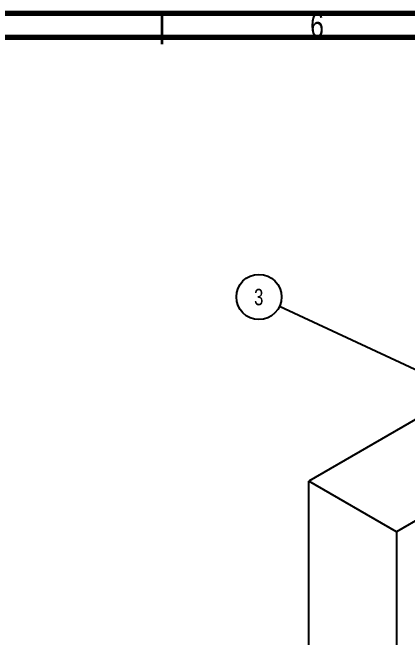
# Model space of a CAD drawing. Header units: millimetres. Extents: x 15 to 1268, y -316 to 292.
# Drawn here: x 90.9 to 154.5, y 191.4 to 292.1 of the extents above; entities that cross this region are included whole.
import ezdxf

# ---------------------------------------------------------------- set-up
doc = ezdxf.new("R2010")
doc.units = ezdxf.units.MM
doc.layers.add('FORMAT', color=7, linetype='Continuous')
doc.styles.add('SLDTEXTSTYLE0', font='TXT', dxfattribs={"width": 0.75})
doc.dimstyles.new('SLDDIMSTYLE0', dxfattribs={"dimtxt": 0.18, "dimasz": 1.5875, "dimexe": 0, "dimexo": 0.0625, "dimgap": 0, "dimtad": 0, "dimtih": 1, "dimtoh": 1, "dimdec": 0, "dimrnd": 1e-09, "dimzin": 0, "dimdsep": 46, "dimtxsty": 'Standard', "dimsah": 1, "dimcen": 0.09, "dimadec": 0, "dimazin": 0, "dimtfac": 1.5875, "dimtdec": 0, "dimtofl": 0, "dimtmove": 0, "dimatfit": 3, "dimfxl": 1, "dimfrac": 2, "dimtolj": 1, "dimtzin": 0, "dimarcsym": 0})

# ---------------------------------------------------------------- blocks, each defined once
blk = doc.blocks.new('SW_NOTE_0_7')
at = {"layer": 'FORMAT', "color": 0}
blk.add_circle((-3.3, 1.54), 3.64, dxfattribs=at)
at = {"layer": 'FORMAT', "color": 0, "insert": (-3.33, 2.85), "char_height": 2.65, "attachment_point": 2, "style": 'SLDTEXTSTYLE0'}
blk.add_mtext('3', dxfattribs=at)

msp = doc.modelspace()

# ---------------------------------------------------------------- linework, layer by layer
at = {"color": 7, "linetype": 'Continuous', "lineweight": 70}
for p, q in [((15, 292), (415, 292)), ((20, 288.13352501), (409.40247212, 288.13352501))]:
    msp.add_line(p, q, dxfattribs=at)
at = {"color": 7, "linetype": 'Continuous', "lineweight": 35}
msp.add_line((115, 287), (115, 292), dxfattribs=at)
at = {"color": 7, "linetype": 'Continuous', "lineweight": 25}
for p, q in [((159.0026951, 228.35404485), (138.63663211, 216.59696695)), ((138.63663211, 107.7248587), (138.63663211, 216.59696695)), ((152.77876774, 208.43288583), (138.63663211, 216.59696695)), ((161.02834685, 213.19526648), (152.77876774, 208.43288583)), ((152.77876774, 208.43288583), (152.77876774, 115.89159382))]:
    msp.add_line(p, q, dxfattribs=at)

# ---------------------------------------------------------------- block references
at = {"layer": 'FORMAT'}
msp.add_blockref('SW_NOTE_0_7', (133.89817778, 244.73459286), dxfattribs=at)

# ---------------------------------------------------------------- texts
at = {"color": 7, "linetype": 'Continuous', "lineweight": 0, "insert": (139.96003695, 292.06015409), "char_height": 3.96875, "attachment_point": 2, "style": 'SLDTEXTSTYLE0'}
msp.add_mtext('6', dxfattribs=at)

# ---------------------------------------------------------------- leaders
at = {"layer": 'FORMAT'}
msp.add_leader([(178.88452768, 223.77308329), (133.89817778, 244.73459286)], dimstyle='SLDDIMSTYLE0', dxfattribs=at)

doc.saveas('drawing.dxf')
